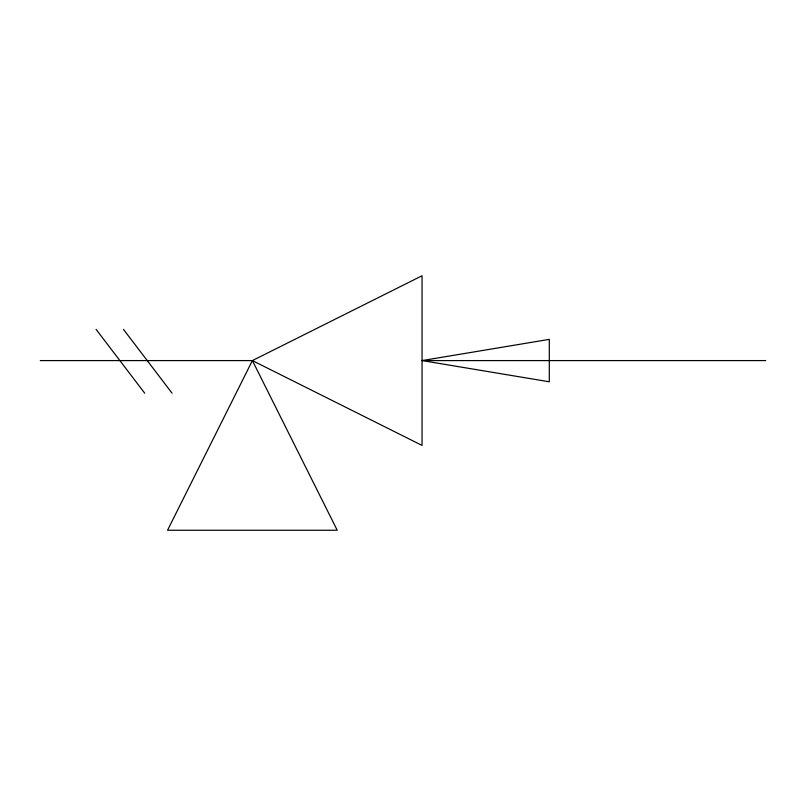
<?xml version="1.0" encoding="UTF-8"?>
<svg xmlns="http://www.w3.org/2000/svg" width="806" height="806" viewBox="0 0 806 806"><rect width="100%" height="100%" fill="white"/><g stroke="black" fill="none" stroke-linecap="round" stroke-linejoin="round"><path stroke-width="1.21" d="M252.389 360.584L422.052 445.416L422.052 275.753L252.389 360.584L167.547 530.247L337.22 530.247L252.389 360.584L40.3 360.584M422.052 360.584L549.299 339.376L549.299 381.792L422.052 360.584L765.7 360.584M123.449 329.362L172.091 393.207M96.085 329.362L144.727 393.207"/></g></svg>
